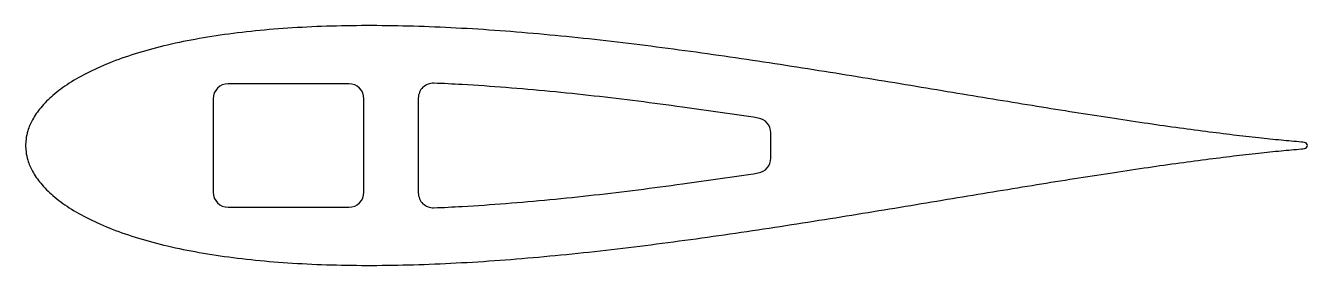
# Model space of a CAD drawing. Header units: inches. Extents: x 0 to 8.54, y -0.8 to 0.8.
import ezdxf

# ---------------------------------------------------------------- set-up
doc = ezdxf.new("R2010")
doc.units = ezdxf.units.IN
doc.header["$MEASUREMENT"] = 0

msp = doc.modelspace()

# ---------------------------------------------------------------- linework, layer by layer
at = {"color": 7, "linetype": 'Continuous', "lineweight": 25}
for p, q in [((2.155, 0.4125), (1.35, 0.4125)), ((1.25, 0.3125), (1.25, -0.3125)), ((2.255, -0.3125), (2.255, 0.3125)), ((2.6177, 0.3164), (2.6177, -0.3164)), ((4.9676, -0.0845), (4.9676, 0.0845)), ((1.35, -0.4125), (2.155, -0.4125))]:
    msp.add_line(p, q, dxfattribs=at)
for centre, radius, start, end in [((1.35, 0.3125), 0.1, 90, 180), ((2.155, 0.3125), 0.1, 0, 90), ((2.7177, 0.3164), 0.1, 87.5928, 180), ((4.8676, 0.0845), 0.1, 0, 81.36065), ((8.5229, 0), 0.0211, 274.75376, 85.24624), ((4.8676, -0.0845), 0.1, 278.63935, 0), ((1.35, -0.3125), 0.1, 180, 270), ((2.155, -0.3125), 0.1, 270, 0), ((2.7177, -0.3164), 0.1, 180, 272.4072)]:
    msp.add_arc(centre, radius, start, end, dxfattribs=at)
for points, knots in [([(8.5247, 0.021), (8.5178, 0.0216), (8.466, 0.0259), (8.3642, 0.0353), (8.2129, 0.0511), (8.0452, 0.0704), (7.8617, 0.0934), (7.6632, 0.1201), (7.4507, 0.1504), (7.2249, 0.1843), (6.987, 0.2214), (6.7378, 0.2614), (6.4784, 0.304), (6.2099, 0.3485), (5.9333, 0.3946), (5.6498, 0.4414), (5.3605, 0.4884), (5.0666, 0.5349), (4.7691, 0.58), (4.4694, 0.623), (4.1687, 0.6631), (3.8681, 0.6996), (3.569, 0.7316), (3.2726, 0.7584), (2.9802, 0.7794), (2.6932, 0.7939), (2.4129, 0.8012), (2.1407, 0.8009), (1.8779, 0.7926), (1.6261, 0.7759), (1.3865, 0.7506), (1.1607, 0.7166), (0.9502, 0.6738), (0.7566, 0.6224), (0.5814, 0.5628), (0.4264, 0.4953), (0.2936, 0.421), (0.1849, 0.3413), (0.102, 0.2589), (0.0459, 0.1781), (0.0147, 0.1051), (0.0021, 0.0466), (-0.0008, 0), (0.0021, -0.0466), (0.0147, -0.1051), (0.0459, -0.1781), (0.102, -0.2589), (0.1849, -0.3413), (0.2936, -0.421), (0.4264, -0.4953), (0.5814, -0.5628), (0.7566, -0.6224), (0.9502, -0.6738), (1.1607, -0.7166), (1.3865, -0.7506), (1.6261, -0.7759), (1.8779, -0.7926), (2.1407, -0.8009), (2.4129, -0.8012), (2.6932, -0.7939), (2.9802, -0.7794), (3.2726, -0.7584), (3.569, -0.7316), (3.8681, -0.6996), (4.1687, -0.6631), (4.4694, -0.623), (4.7691, -0.58), (5.0666, -0.5349), (5.3605, -0.4884), (5.6498, -0.4414), (5.9333, -0.3946), (6.2099, -0.3485), (6.4784, -0.304), (6.7378, -0.2614), (6.987, -0.2214), (7.2249, -0.1843), (7.4507, -0.1504), (7.6632, -0.1201), (7.8617, -0.0934), (8.0452, -0.0704), (8.2129, -0.0511), (8.3642, -0.0353), (8.466, -0.0259), (8.5178, -0.0216), (8.5247, -0.021)], [0.020157, 0.020157, 0.020157, 0.020157, 0.0212709, 0.0285526, 0.0367807, 0.0459201, 0.0559318, 0.0667729, 0.0783971, 0.0907548, 0.1037932, 0.1174564, 0.1316862, 0.1464217, 0.1616, 0.1771561, 0.1930237, 0.2091348, 0.2254206, 0.2418116, 0.2582376, 0.2746286, 0.2909143, 0.3070252, 0.3228925, 0.3384483, 0.3536262, 0.3683612, 0.3825904, 0.396253, 0.4092904, 0.421647, 0.4332699, 0.4441092, 0.4541186, 0.4632551, 0.4714791, 0.4787553, 0.4850523, 0.490344, 0.4946098, 0.4978332, 0.5, 0.5021668, 0.5053902, 0.509656, 0.5149477, 0.5212447, 0.5285209, 0.5367449, 0.5458814, 0.5558908, 0.5667301, 0.578353, 0.5907096, 0.603747, 0.6174096, 0.6316388, 0.6463738, 0.6615517, 0.6771075, 0.6929748, 0.7090857, 0.7253714, 0.7417624, 0.7581884, 0.7745794, 0.7908652, 0.8069763, 0.8228439, 0.8384, 0.8535783, 0.8683138, 0.8825436, 0.8962068, 0.9092452, 0.9216029, 0.9332271, 0.9440682, 0.9540799, 0.9632193, 0.9714474, 0.9787291, 0.979843, 0.979843, 0.979843, 0.979843]), ([(4.8826, 0.1834), (4.7144, 0.2089), (4.349, 0.2622), (3.7888, 0.3333), (3.2995, 0.3812), (2.944, 0.4056), (2.7844, 0.4136), (2.7219, 0.4163)], [0.2161769, 0.2161769, 0.2161769, 0.2161769, 0.2440465, 0.2766106, 0.3091747, 0.3254567, 0.3359224, 0.3359224, 0.3359224, 0.3359224]), ([(2.7219, -0.4163), (2.7844, -0.4136), (2.944, -0.4056), (3.2995, -0.3812), (3.7888, -0.3333), (4.349, -0.2622), (4.7144, -0.2089), (4.8826, -0.1834)], [0.6640776, 0.6640776, 0.6640776, 0.6640776, 0.6745433, 0.6908253, 0.7233894, 0.7559535, 0.7838231, 0.7838231, 0.7838231, 0.7838231])]:
    msp.add_open_spline(points, degree=3, knots=knots, dxfattribs=at)

doc.saveas('drawing.dxf')
